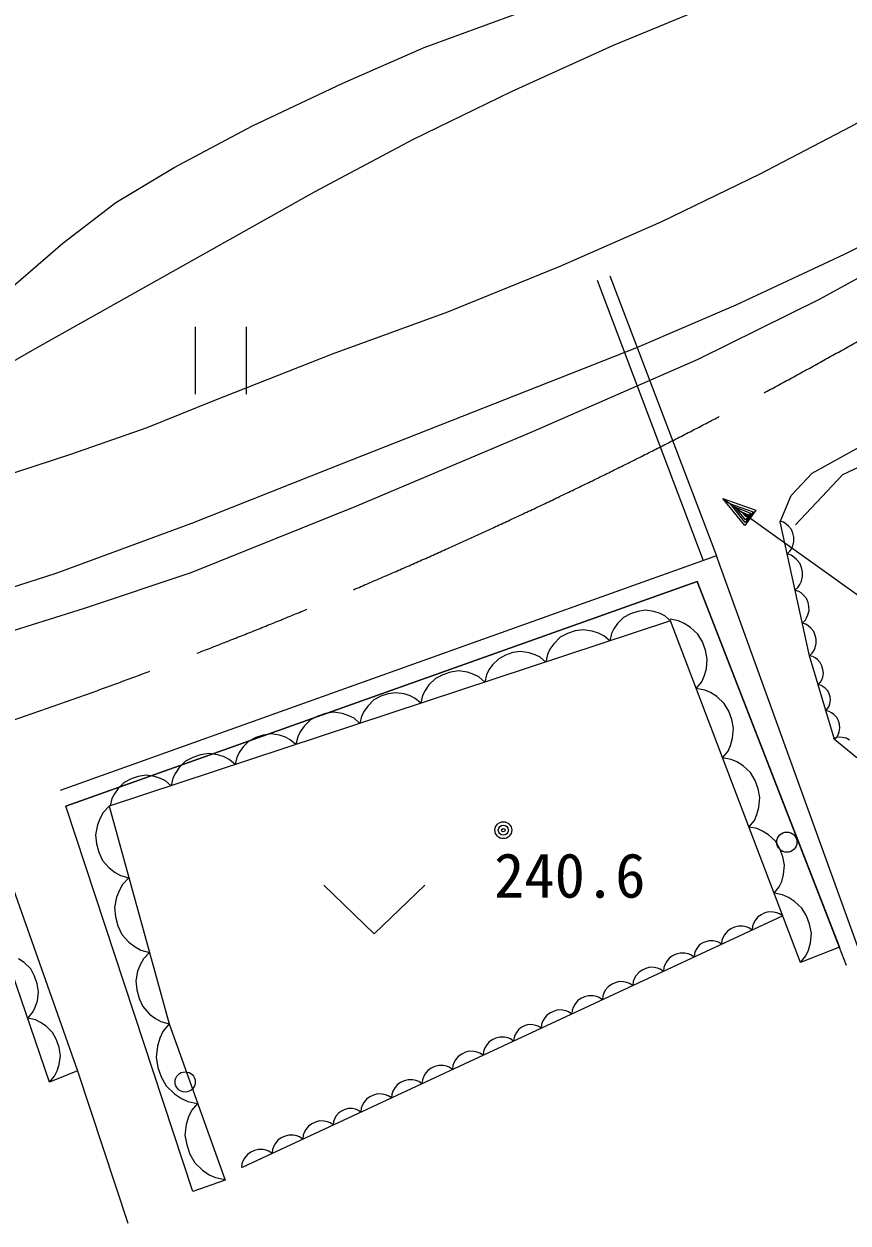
# Model space of a CAD drawing. Units: millimetres, scale not verified. Extents: x 40000 to 680000, y 20000 to 380000.
# Drawn here: x 484756 to 509184, y 259856 to 295402 of the extents above; entities that cross this region are included whole.
import ezdxf
from ezdxf.enums import TextEntityAlignment as Align

# ---------------------------------------------------------------- set-up
doc = ezdxf.new("R2010")
doc.units = ezdxf.units.MM
doc.header["$LTSCALE"] = 1000
doc.linetypes.add('CHAIN', pattern=[18.5, 12, -1.5, 3.5, -1.5])
for name, color, linetype, lineweight in [('S-BGD', 7, 'Continuous', 25), ('S-BMK', 2, 'CHAIN', 13), ('S-STR-HTXT', 7, 'Continuous', 13)]:
    doc.layers.add(name, color=color, linetype=linetype, lineweight=lineweight)
doc.styles.add('ＭＳ ゴシック', font='')
doc.styles.get('ＭＳ ゴシック').set_extended_font_data('MS Gothic')

msp = doc.modelspace()

# ---------------------------------------------------------------- linework, layer by layer
at = {"layer": 'S-BGD'}
for p, q in [((496617, 294706), (499375, 295711)), ((494205, 293644), (496617, 294706)), ((491534, 292381), (494205, 293644)), ((489207, 291147), (491534, 292381)), ((487483, 290113), (489207, 291147)), ((485903, 288907), (487483, 290113)), ((508355, 287253), (512285, 289414)), ((484150, 287386), (485903, 288907)), ((502124, 287936), (505284, 279638)), ((501746, 287808), (504894, 279498)), ((504741, 285461), (508355, 287253)), ((489831, 286426), (489831, 284428)), ((491350, 284428), (491350, 286426)), ((499861, 283326), (504741, 285461)), ((494623, 281118), (499861, 283326)), ((508122, 282086), (510275, 283285)), ((509033, 282044), (510606, 282789)), ((507501, 281424), (508122, 282086)), ((507625, 280555), (509033, 282044)), ((507170, 280638), (507501, 281424)), ((489717, 279141), (494623, 281118)), ((507274, 280630), (507163, 280667)), ((508039, 276667), (507170, 280638)), ((507345, 280584), (507274, 280630)), ((507421, 280519), (507345, 280584)), ((507505, 280415), (507421, 280519)), ((507550, 280302), (507505, 280415)), ((507576, 280185), (507550, 280302)), ((507582, 280064), (507576, 280185)), ((507377, 279692), (507462, 279771)), ((507462, 279771), (507507, 279843)), ((507507, 279843), (507549, 279934)), ((507549, 279934), (507582, 280064)), ((505284, 279638), (485829, 272679)), ((509561, 267796), (505284, 279638)), ((507498, 279651), (507377, 279692)), ((507577, 279600), (507498, 279651)), ((507660, 279529), (507577, 279600)), ((507753, 279414), (507660, 279529)), ((507802, 279290), (507753, 279414)), ((486551, 278087), (489717, 279141)), ((507831, 279161), (507802, 279290)), ((507837, 279027), (507831, 279161)), ((504710, 278869), (485997, 272209)), ((485997, 272209), (504710, 278869)), ((509142, 267494), (504710, 278869)), ((504710, 278869), (508933, 268031)), ((507612, 278618), (507705, 278706)), ((507705, 278706), (507755, 278785)), ((507755, 278785), (507801, 278884)), ((507801, 278884), (507837, 279027)), ((507722, 278581), (507612, 278618)), ((507794, 278535), (507722, 278581)), ((507869, 278470), (507794, 278535)), ((507954, 278366), (507869, 278470)), ((507999, 278253), (507954, 278366)), ((481777, 276585), (486551, 278087)), ((502951, 277989), (502735, 277917)), ((503180, 278024), (502951, 277989)), ((503432, 277988), (503180, 278024)), ((503612, 277927), (503432, 277988)), ((507997, 277884), (508030, 278014)), ((508024, 278136), (507999, 278253)), ((508030, 278014), (508024, 278136)), ((503924, 277711), (487281, 272209)), ((502350, 277630), (502241, 277474)), ((502530, 277810), (502350, 277630)), ((502735, 277917), (502530, 277810)), ((503756, 277855), (503612, 277927)), ((503924, 277711), (503756, 277855)), ((504159, 277710), (503907, 277755)), ((507774, 267576), (503924, 277711)), ((504330, 277633), (504159, 277710)), ((504515, 277515), (504330, 277633)), ((507825, 277642), (507910, 277722)), ((507936, 277605), (507825, 277642)), ((507910, 277722), (507956, 277794)), ((507956, 277794), (507997, 277884)), ((500869, 277332), (500654, 277219)), ((501097, 277407), (500869, 277332)), ((501337, 277445), (501097, 277407)), ((501603, 277406), (501337, 277445)), ((501792, 277343), (501603, 277406)), ((501944, 277267), (501792, 277343)), ((502120, 277115), (501944, 277267)), ((502169, 277330), (502120, 277115)), ((502241, 277474), (502169, 277330)), ((504732, 277316), (504515, 277515)), ((504867, 277085), (504732, 277316)), ((508007, 277559), (507936, 277605)), ((508083, 277494), (508007, 277559)), ((508167, 277390), (508083, 277494)), ((508212, 277277), (508167, 277390)), ((508238, 277160), (508212, 277277)), ((500464, 277030), (500349, 276866)), ((500654, 277219), (500464, 277030)), ((504961, 276838), (504867, 277085)), ((508170, 276818), (508211, 276909)), ((508211, 276909), (508244, 277039)), ((508244, 277039), (508238, 277160)), ((498829, 276586), (498648, 276407)), ((499033, 276694), (498829, 276586)), ((499250, 276765), (499033, 276694)), ((499478, 276801), (499250, 276765)), ((499730, 276764), (499478, 276801)), ((499910, 276704), (499730, 276764)), ((500054, 276631), (499910, 276704)), ((500222, 276487), (500054, 276631)), ((500273, 276714), (500222, 276487)), ((500349, 276866), (500273, 276714)), ((505013, 276576), (504961, 276838)), ((504984, 276283), (505013, 276576)), ((508139, 276646), (508037, 276672)), ((508039, 276667), (508124, 276746)), ((508784, 274185), (508039, 276667)), ((508124, 276746), (508170, 276818)), ((508206, 276610), (508139, 276646)), ((508279, 276557), (508206, 276610)), ((508361, 276469), (508279, 276557)), ((497636, 276221), (497395, 276184)), ((497901, 276183), (497636, 276221)), ((498540, 276251), (498467, 276107)), ((498648, 276407), (498540, 276251)), ((504923, 276072), (504984, 276283)), ((508410, 276371), (508361, 276469)), ((508441, 276267), (508410, 276371)), ((508454, 276159), (508441, 276267)), ((496952, 275995), (496762, 275806)), ((497168, 276108), (496952, 275995)), ((497395, 276184), (497168, 276108)), ((498091, 276119), (497901, 276183)), ((498242, 276043), (498091, 276119)), ((498419, 275891), (498242, 276043)), ((498467, 276107), (498419, 275891)), ((504687, 275700), (504846, 275902)), ((504846, 275902), (504923, 276072)), ((508296, 275811), (508367, 275888)), ((508367, 275888), (508403, 275956)), ((508403, 275956), (508434, 276040)), ((508434, 276040), (508454, 276159)), ((495548, 275542), (495332, 275470)), ((495777, 275577), (495548, 275542)), ((496029, 275541), (495777, 275577)), ((496209, 275480), (496029, 275541)), ((496353, 275408), (496209, 275480)), ((496572, 275491), (496521, 275263)), ((496648, 275642), (496572, 275491)), ((496762, 275806), (496648, 275642)), ((504940, 275655), (504687, 275700)), ((505110, 275579), (504940, 275655)), ((505296, 275461), (505110, 275579)), ((508386, 275788), (508296, 275811)), ((508446, 275756), (508386, 275788)), ((508510, 275708), (508446, 275756)), ((508584, 275630), (508510, 275708)), ((508627, 275543), (508584, 275630)), ((508654, 275451), (508627, 275543)), ((494947, 275183), (494838, 275027)), ((495127, 275363), (494947, 275183)), ((495332, 275470), (495127, 275363)), ((496521, 275263), (496353, 275408)), ((505513, 275261), (505296, 275461)), ((505648, 275030), (505513, 275261)), ((508588, 275114), (508621, 275174)), ((508621, 275174), (508648, 275249)), ((508648, 275249), (508667, 275355)), ((508667, 275355), (508654, 275451)), ((493251, 274772), (493061, 274583)), ((493466, 274885), (493251, 274772)), ((493694, 274960), (493466, 274885)), ((493934, 274998), (493694, 274960)), ((494200, 274959), (493934, 274998)), ((494389, 274895), (494200, 274959)), ((494541, 274819), (494389, 274895)), ((494717, 274667), (494541, 274819)), ((494766, 274883), (494717, 274667)), ((494838, 275027), (494766, 274883)), ((505741, 274784), (505648, 275030)), ((505794, 274522), (505741, 274784)), ((508526, 275046), (508588, 275114)), ((508627, 275020), (508526, 275046)), ((508695, 274984), (508627, 275020)), ((508767, 274930), (508695, 274984)), ((508850, 274842), (508767, 274930)), ((508898, 274744), (508850, 274842)), ((492947, 274419), (492870, 274267)), ((493061, 274583), (492947, 274419)), ((505764, 274228), (505794, 274522)), ((508891, 274329), (508922, 274414)), ((508929, 274641), (508898, 274744)), ((508922, 274414), (508943, 274532)), ((508943, 274532), (508929, 274641)), ((491426, 274139), (491245, 273959)), ((491630, 274246), (491426, 274139)), ((491847, 274318), (491630, 274246)), ((492075, 274354), (491847, 274318)), ((492327, 274317), (492075, 274354)), ((492507, 274257), (492327, 274317)), ((492651, 274184), (492507, 274257)), ((492819, 274040), (492651, 274184)), ((492870, 274267), (492819, 274040)), ((505703, 274017), (505764, 274228)), ((508847, 274249), (508748, 274214)), ((508784, 274185), (508855, 274262)), ((509447, 273647), (508784, 274185)), ((508923, 274257), (508847, 274249)), ((508855, 274262), (508891, 274329)), ((509013, 274254), (508923, 274257)), ((509131, 274228), (509013, 274254)), ((509226, 274174), (509131, 274228)), ((489992, 273737), (489765, 273661)), ((490233, 273774), (489992, 273737)), ((490498, 273735), (490233, 273774)), ((490688, 273672), (490498, 273735)), ((491137, 273803), (491064, 273660)), ((491245, 273959), (491137, 273803)), ((505468, 273646), (505627, 273847)), ((505627, 273847), (505703, 274017)), ((489359, 273359), (489245, 273195)), ((489549, 273548), (489359, 273359)), ((489765, 273661), (489549, 273548)), ((490839, 273596), (490688, 273672)), ((491016, 273444), (490839, 273596)), ((491064, 273660), (491016, 273444)), ((505720, 273601), (505468, 273646)), ((505891, 273524), (505720, 273601)), ((506076, 273406), (505891, 273524)), ((506293, 273207), (506076, 273406)), ((487929, 273023), (487724, 272915)), ((488145, 273094), (487929, 273023)), ((488374, 273130), (488145, 273094)), ((488626, 273093), (488374, 273130)), ((488806, 273033), (488626, 273093)), ((488950, 272961), (488806, 273033)), ((489169, 273043), (489118, 272816)), ((489245, 273195), (489169, 273043)), ((506428, 272976), (506293, 273207)), ((487544, 272736), (487435, 272580)), ((487724, 272915), (487544, 272736)), ((489118, 272816), (488950, 272961)), ((506522, 272729), (506428, 272976)), ((506574, 272467), (506522, 272729)), ((487363, 272436), (487314, 272220)), ((487435, 272580), (487363, 272436)), ((506545, 272174), (506574, 272467)), ((489765, 260791), (485997, 272209)), ((487104, 272023), (487011, 271861)), ((487281, 272209), (487104, 272023)), ((487281, 272209), (489061, 265756)), ((506407, 271793), (506484, 271963)), ((506484, 271963), (506545, 272174)), ((486931, 271657), (486874, 271367)), ((487011, 271861), (486931, 271657)), ((506248, 271591), (506407, 271793)), ((506489, 271548), (506248, 271591)), ((483901, 271273), (486343, 264365)), ((486874, 271367), (486902, 271101)), ((506652, 271475), (506489, 271548)), ((506829, 271363), (506652, 271475)), ((507036, 271172), (506829, 271363)), ((486902, 271101), (486972, 270847)), ((507165, 270952), (507036, 271172)), ((507254, 270716), (507165, 270952)), ((486972, 270847), (487084, 270605)), ((487084, 270605), (487282, 270386)), ((507305, 270466), (507254, 270716)), ((487282, 270386), (487456, 270251)), ((487456, 270251), (487618, 270159)), ((487618, 270159), (487865, 270090)), ((507218, 269985), (507276, 270186)), ((507276, 270186), (507305, 270466)), ((487680, 269896), (487584, 269727)), ((487865, 270090), (487680, 269896)), ((493641, 269870), (495141, 268432)), ((495141, 268432), (496640, 269870)), ((506993, 269630), (507145, 269822)), ((507145, 269822), (507218, 269985)), ((485515, 264034), (483569, 269701)), ((487499, 269513), (487440, 269211)), ((487584, 269727), (487499, 269513)), ((507246, 269585), (506993, 269630)), ((507416, 269508), (507246, 269585)), ((507602, 269391), (507416, 269508)), ((487440, 269211), (487469, 268933)), ((506839, 269080), (506722, 269047)), ((506974, 269076), (506839, 269080)), ((507819, 269191), (507602, 269391)), ((507954, 268960), (507819, 269191)), ((487469, 268933), (487542, 268667)), ((507248, 268961), (491223, 261506)), ((506383, 268735), (506354, 268655)), ((506430, 268823), (506383, 268735)), ((506513, 268928), (506430, 268823)), ((506614, 268997), (506513, 268928)), ((506722, 269047), (506614, 268997)), ((507071, 269056), (506974, 269076)), ((507151, 269026), (507071, 269056)), ((507248, 268961), (507151, 269026)), ((508047, 268714), (507954, 268960)), ((487542, 268667), (487660, 268413)), ((487660, 268413), (487866, 268184)), ((505523, 268402), (505476, 268313)), ((505607, 268506), (505523, 268402)), ((505707, 268575), (505607, 268506)), ((505816, 268626), (505707, 268575)), ((505933, 268658), (505816, 268626)), ((506067, 268654), (505933, 268658)), ((506165, 268634), (506067, 268654)), ((506245, 268605), (506165, 268634)), ((506341, 268540), (506245, 268605)), ((506354, 268655), (506341, 268540)), ((508100, 268451), (508047, 268714)), ((508070, 268158), (508100, 268451)), ((487866, 268184), (488048, 268044)), ((488048, 268044), (488218, 267947)), ((504774, 268088), (504699, 267994)), ((504864, 268150), (504774, 268088)), ((504962, 268196), (504864, 268150)), ((505068, 268225), (504962, 268196)), ((505188, 268221), (505068, 268225)), ((505276, 268203), (505188, 268221)), ((505348, 268177), (505276, 268203)), ((505435, 268118), (505348, 268177)), ((505447, 268234), (505435, 268118)), ((505476, 268313), (505447, 268234)), ((508933, 268031), (507774, 267576)), ((508009, 267947), (508070, 268158)), ((484763, 267578), (484598, 267690)), ((488299, 267690), (488207, 267528)), ((488218, 267947), (488476, 267875)), ((488476, 267875), (488299, 267690)), ((503885, 267705), (503802, 267600)), ((503985, 267774), (503885, 267705)), ((504094, 267825), (503985, 267774)), ((504211, 267857), (504094, 267825)), ((504345, 267853), (504211, 267857)), ((504443, 267833), (504345, 267853)), ((504523, 267804), (504443, 267833)), ((504619, 267739), (504523, 267804)), ((504630, 267843), (504619, 267739)), ((504657, 267914), (504630, 267843)), ((504699, 267994), (504657, 267914)), ((507774, 267576), (507933, 267777)), ((507933, 267777), (508009, 267947)), ((484955, 267390), (484763, 267578)), ((485070, 267176), (484955, 267390)), ((488126, 267323), (488069, 267034)), ((488207, 267528), (488126, 267323)), ((503079, 267352), (502979, 267284)), ((503188, 267403), (503079, 267352)), ((503305, 267436), (503188, 267403)), ((503439, 267432), (503305, 267436)), ((503537, 267411), (503439, 267432)), ((503617, 267382), (503537, 267411)), ((503713, 267317), (503617, 267382)), ((503725, 267433), (503713, 267317)), ((503754, 267512), (503725, 267433)), ((503802, 267600), (503754, 267512)), ((485148, 266950), (485070, 267176)), ((485188, 266710), (485148, 266950)), ((488069, 267034), (488097, 266768)), ((502282, 266981), (502173, 266931)), ((502399, 267014), (502282, 266981)), ((502533, 267010), (502399, 267014)), ((502631, 266990), (502533, 267010)), ((502710, 266961), (502631, 266990)), ((502807, 266895), (502710, 266961)), ((502819, 267011), (502807, 266895)), ((502848, 267091), (502819, 267011)), ((502895, 267179), (502848, 267091)), ((502979, 267284), (502895, 267179)), ((485153, 266444), (485188, 266710)), ((488097, 266768), (488167, 266514)), ((501492, 266592), (501375, 266560)), ((501626, 266589), (501492, 266592)), ((501942, 266669), (501913, 266590)), ((501989, 266757), (501942, 266669)), ((502072, 266862), (501989, 266757)), ((502173, 266931), (502072, 266862)), ((485017, 266102), (485091, 266254)), ((485091, 266254), (485153, 266444)), ((488167, 266514), (488280, 266271)), ((488280, 266271), (488477, 266052)), ((501036, 266248), (501006, 266168)), ((501083, 266336), (501036, 266248)), ((501166, 266441), (501083, 266336)), ((501266, 266509), (501166, 266441)), ((501375, 266560), (501266, 266509)), ((501724, 266568), (501626, 266589)), ((501804, 266539), (501724, 266568)), ((501901, 266474), (501804, 266539)), ((501913, 266590), (501901, 266474)), ((484866, 265924), (485017, 266102)), ((485094, 265875), (484866, 265924)), ((488477, 266052), (488651, 265918)), ((488651, 265918), (488813, 265826)), ((500176, 265914), (500129, 265826)), ((500260, 266019), (500176, 265914)), ((500360, 266088), (500260, 266019)), ((500469, 266138), (500360, 266088)), ((500586, 266171), (500469, 266138)), ((500720, 266167), (500586, 266171)), ((500818, 266146), (500720, 266167)), ((500898, 266117), (500818, 266146)), ((500994, 266052), (500898, 266117)), ((501006, 266168), (500994, 266052)), ((485247, 265801), (485094, 265875)), ((485412, 265688), (485247, 265801)), ((485603, 265501), (485412, 265688)), ((488876, 265530), (488785, 265339)), ((488813, 265826), (489060, 265757)), ((489061, 265756), (488876, 265530)), ((489061, 265756), (490717, 261122)), ((499427, 265601), (499352, 265506)), ((499517, 265662), (499427, 265601)), ((499615, 265708), (499517, 265662)), ((499721, 265737), (499615, 265708)), ((499841, 265734), (499721, 265737)), ((499929, 265715), (499841, 265734)), ((500001, 265689), (499929, 265715)), ((500088, 265630), (500001, 265689)), ((500100, 265746), (500088, 265630)), ((500129, 265826), (500100, 265746)), ((485719, 265287), (485603, 265501)), ((485797, 265060), (485719, 265287)), ((488785, 265339), (488711, 265100)), ((498538, 265218), (498455, 265113)), ((498638, 265287), (498538, 265218)), ((498747, 265337), (498638, 265287)), ((498864, 265370), (498747, 265337)), ((498998, 265366), (498864, 265370)), ((499096, 265345), (498998, 265366)), ((499176, 265316), (499096, 265345)), ((499272, 265251), (499176, 265316)), ((499283, 265355), (499272, 265251)), ((499309, 265427), (499283, 265355)), ((499352, 265506), (499309, 265427)), ((485837, 264820), (485797, 265060)), ((485801, 264555), (485837, 264820)), ((488711, 265100), (488671, 264768)), ((497732, 264865), (497632, 264796)), ((497841, 264916), (497732, 264865)), ((497958, 264948), (497841, 264916)), ((498092, 264944), (497958, 264948)), ((498190, 264924), (498092, 264944)), ((498270, 264895), (498190, 264924)), ((498366, 264829), (498270, 264895)), ((498378, 264945), (498366, 264829)), ((498407, 265025), (498378, 264945)), ((498455, 265113), (498407, 265025)), ((485740, 264365), (485801, 264555)), ((488671, 264768), (488725, 264469)), ((488725, 264469), (488825, 264187)), ((496934, 264494), (496826, 264443)), ((497052, 264526), (496934, 264494)), ((497186, 264523), (497052, 264526)), ((497284, 264502), (497186, 264523)), ((497363, 264473), (497284, 264502)), ((497460, 264408), (497363, 264473)), ((497472, 264524), (497460, 264408)), ((497501, 264603), (497472, 264524)), ((497548, 264691), (497501, 264603)), ((497632, 264796), (497548, 264691)), ((486343, 264365), (485515, 264034)), ((485515, 264034), (485665, 264212)), ((485665, 264212), (485740, 264365)), ((486343, 264365), (487834, 259856)), ((488825, 264187), (488973, 263921)), ((496145, 264105), (496028, 264072)), ((496279, 264101), (496145, 264105)), ((496595, 264182), (496566, 264102)), ((496642, 264270), (496595, 264182)), ((496725, 264375), (496642, 264270)), ((496826, 264443), (496725, 264375)), ((488973, 263921), (489215, 263689)), ((495688, 263760), (495659, 263680)), ((495736, 263848), (495688, 263760)), ((495819, 263953), (495736, 263848)), ((495919, 264022), (495819, 263953)), ((496028, 264072), (495919, 264022)), ((496377, 264080), (496279, 264101)), ((496457, 264051), (496377, 264080)), ((496554, 263986), (496457, 264051)), ((496566, 264102), (496554, 263986)), ((489215, 263689), (489424, 263552)), ((489424, 263552), (489616, 263461)), ((489616, 263461), (489901, 263404)), ((489901, 263404), (489724, 263188)), ((494829, 263426), (494782, 263338)), ((494913, 263531), (494829, 263426)), ((495013, 263600), (494913, 263531)), ((495122, 263651), (495013, 263600)), ((495239, 263683), (495122, 263651)), ((495373, 263679), (495239, 263683)), ((495471, 263659), (495373, 263679)), ((495551, 263630), (495471, 263659)), ((495647, 263565), (495551, 263630)), ((495659, 263680), (495647, 263565)), ((489724, 263188), (489637, 263004)), ((494080, 263113), (494005, 263019)), ((494170, 263175), (494080, 263113)), ((494268, 263220), (494170, 263175)), ((494374, 263250), (494268, 263220)), ((494494, 263246), (494374, 263250)), ((494582, 263228), (494494, 263246)), ((494654, 263202), (494582, 263228)), ((494741, 263143), (494654, 263202)), ((494753, 263259), (494741, 263143)), ((494782, 263338), (494753, 263259)), ((489566, 262775), (489527, 262456)), ((489637, 263004), (489566, 262775)), ((493191, 262730), (493107, 262625)), ((493291, 262799), (493191, 262730)), ((493400, 262850), (493291, 262799)), ((493517, 262882), (493400, 262850)), ((493651, 262878), (493517, 262882)), ((493749, 262858), (493651, 262878)), ((493829, 262829), (493749, 262858)), ((493925, 262763), (493829, 262829)), ((493936, 262868), (493925, 262763)), ((493962, 262939), (493936, 262868)), ((494005, 263019), (493962, 262939)), ((489527, 262456), (489579, 262169)), ((492385, 262377), (492285, 262309)), ((492494, 262428), (492385, 262377)), ((492611, 262460), (492494, 262428)), ((492745, 262457), (492611, 262460)), ((492843, 262436), (492745, 262457)), ((492922, 262407), (492843, 262436)), ((493019, 262342), (492922, 262407)), ((493031, 262458), (493019, 262342)), ((493060, 262537), (493031, 262458)), ((493107, 262625), (493060, 262537)), ((489579, 262169), (489675, 261898)), ((491587, 262006), (491479, 261956)), ((491705, 262039), (491587, 262006)), ((491839, 262035), (491705, 262039)), ((491936, 262015), (491839, 262035)), ((492016, 261985), (491936, 262015)), ((492113, 261920), (492016, 261985)), ((492125, 262036), (492113, 261920)), ((492154, 262116), (492125, 262036)), ((492201, 262204), (492154, 262116)), ((492285, 262309), (492201, 262204)), ((489675, 261898), (489817, 261643)), ((489817, 261643), (490050, 261420)), ((491248, 261694), (491219, 261614)), ((491295, 261782), (491248, 261694)), ((491378, 261887), (491295, 261782)), ((491479, 261956), (491378, 261887)), ((490050, 261420), (490250, 261288)), ((490250, 261288), (490434, 261201)), ((491219, 261614), (491206, 261499)), ((490717, 261122), (489765, 260791)), ((490434, 261201), (490708, 261146))]:
    msp.add_line(p, q, dxfattribs=at)
for points in [[(476874, 281047), (485073, 285767), (493365, 290426), (496282, 291978), (499204, 293403), (502229, 294769), (505377, 296072), (507085, 296602), (508827, 297033), (512868, 297864), (516823, 298782), (519691, 299600), (522693, 300569), (525384, 301572), (528301, 302778), (532289, 305030), (535928, 307202), (539311, 309426)], [(539846, 308625), (538423, 307523), (537019, 306575), (534392, 305014), (531660, 303507), (528388, 301865), (524781, 300175), (521285, 298689), (517720, 297051), (509262, 292356), (506569, 290947), (503657, 289541), (500645, 288211), (497311, 286856), (493887, 285613), (490359, 284215), (488396, 283430), (486131, 282643), (477004, 279653)], [(445795, 270760), (455428, 271735), (457652, 272082), (459914, 272540), (469400, 274583), (473407, 275523), (477356, 276557), (481518, 277778), (485707, 279119), (489727, 280604), (493844, 282234), (502919, 285806), (505865, 287074), (509083, 288576), (511880, 289984), (514595, 291463), (518294, 293551)]]:
    msp.add_lwpolyline(points, dxfattribs=at)
for centre, major_axis in [((498966, 271500), (250, 0)), ((498966, 271500), (150, 0)), ((498966, 271500), (50, 0)), ((507371, 271148), (300, 0)), ((489535, 264038), (300, 0))]:
    msp.add_ellipse(centre, major_axis=major_axis, ratio=0.999182, dxfattribs=at)
at = {"layer": 'S-BMK'}
msp.add_ellipse((435789, 416490), major_axis=(149954, 0), ratio=0.999182, start_param=4.868101, end_param=5.277715, dxfattribs=at)
at = {"layer": 'S-STR-HTXT'}
for p, q in [((505471, 281339), (523016, 268776)), ((505471, 281339), (506447, 280984)), ((506121, 280530), (505471, 281339)), ((505699, 281176), (506368, 280943)), ((506135, 280618), (505699, 281176)), ((505829, 281083), (506289, 280901)), ((506149, 280706), (505829, 281083)), ((506024, 280943), (506210, 280859)), ((506163, 280794), (506024, 280943)), ((506447, 280984), (506121, 280530)), ((506368, 280943), (506135, 280618)), ((506289, 280901), (506149, 280706)), ((506210, 280859), (506163, 280794))]:
    msp.add_line(p, q, dxfattribs=at)

# ---------------------------------------------------------------- texts
at = {"layer": 'S-STR-HTXT', "style": 'ＭＳ ゴシック'}
msp.add_text('240.6', height=1320, dxfattribs=at).set_placement((498690, 269105), align=Align.BOTTOM_LEFT)

doc.saveas('drawing.dxf')
